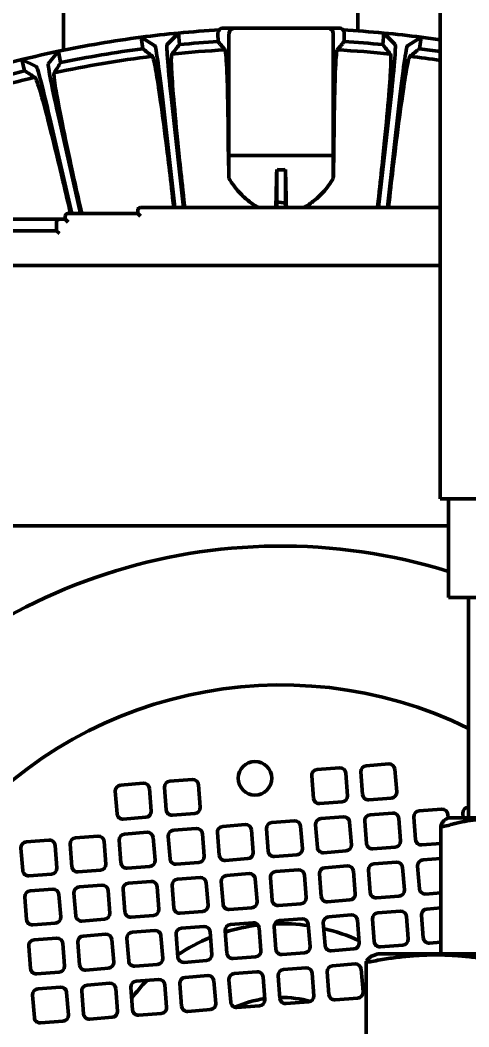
# Model space of a CAD drawing. Header units: inches. Extents: x 11 to 1621, y 11 to 1332.
# Drawn here: x 1063.56 to 1066.61, y 310.45 to 317.3 of the extents above; entities that cross this region are included whole.
import ezdxf

# ---------------------------------------------------------------- set-up
doc = ezdxf.new("R2010")
doc.units = ezdxf.units.IN
doc.header["$LTSCALE"] = 48
doc.header["$MEASUREMENT"] = 0
doc.layers.add('Dimension (ANSI)', color=7, linetype='Continuous', lineweight=25)
doc.layers.add('Visible (ANSI)', color=7, linetype='Continuous', lineweight=50)
doc.styles.add('Dimension Text', font='tahoma.ttf')
doc.dimstyles.new('ELC FT', dxfattribs={"dimscale": 48, "dimtxt": 0.12, "dimasz": 0.098425, "dimexe": 0.05, "dimexo": 0.1, "dimgap": 0.031496, "dimtad": 1, "dimdec": 5, "dimzin": 3, "dimdsep": 46, "dimlunit": 4, "dimtxsty": 'Dimension Text', "dimcen": 0.09, "dimdle": 0.5, "dimclrd": 5, "dimclre": 5, "dimclrt": 256, "dimadec": 1, "dimazin": 3, "dimtfac": 0.833333, "dimtofl": 0, "dimtmove": 0, "dimatfit": 3, "dimfxl": 0, "dimfrac": 2, "dimtolj": 1, "dimtzin": 0, "dimlwd": 25, "dimlwe": 25, "dimarcsym": 0})

# ---------------------------------------------------------------- blocks, each defined once
blk = doc.blocks.new('*D32')
at = {"layer": 'Defpoints', "color": 0, "linetype": 'Continuous', "transparency": 16777216}
for p in [(1009.1438, 460.8893), (1167.9445, 460.8893), (1018.5453, 291.4511)]:
    blk.add_point(p, dxfattribs=at)
at = {"layer": 'Dimension (ANSI)', "color": 5, "linetype": 'Continuous', "lineweight": 25, "transparency": 16777216}
for p, q in [((1163.1445, 460.8893), (1006.7438, 460.8893)), ((1009.1438, 296.1755), (1009.1438, 456.1649)), ((1013.7453, 291.4511), (1006.7438, 291.4511))]:
    blk.add_line(p, q, dxfattribs=at)
at = {"layer": 'Dimension (ANSI)', "color": 5, "linetype": 'Continuous', "transparency": 16777216}
for points in [[(1008.3564, 456.1649), (1009.9312, 456.1649), (1009.1438, 460.8893)], [(1008.3564, 296.1755), (1009.9312, 296.1755), (1009.1438, 291.4511)]]:
    blk.add_solid(points, dxfattribs=at)
at = {"layer": 'Dimension (ANSI)', "linetype": 'Continuous', "lineweight": 25, "transparency": 16777216, "insert": (1003.9957, 376.1702), "char_height": 5.76, "attachment_point": 5, "rotation": 90, "style": 'Dimension Text'}
blk.add_mtext('\\A1;14\'-1 7/16"', dxfattribs=at)
blk = doc.blocks.new('*D51')
at = {"layer": 'Defpoints', "color": 0, "linetype": 'Continuous', "transparency": 16777216}
for p in [(1146.447, 546.4511), (994.5453, 291.4511), (1018.5453, 291.4511)]:
    blk.add_point(p, dxfattribs=at)
at = {"layer": 'Dimension (ANSI)', "color": 5, "linetype": 'Continuous', "lineweight": 25, "transparency": 16777216}
for p, q in [((1141.647, 546.4511), (992.1453, 546.4511)), ((994.5453, 541.7267), (994.5453, 296.1755)), ((1013.7453, 291.4511), (992.1453, 291.4511))]:
    blk.add_line(p, q, dxfattribs=at)
at = {"layer": 'Dimension (ANSI)', "color": 5, "linetype": 'Continuous', "transparency": 16777216}
for points in [[(993.7579, 541.7267), (995.3327, 541.7267), (994.5453, 546.4511)], [(993.7579, 296.1755), (995.3327, 296.1755), (994.5453, 291.4511)]]:
    blk.add_solid(points, dxfattribs=at)
at = {"layer": 'Dimension (ANSI)', "linetype": 'Continuous', "lineweight": 25, "transparency": 16777216, "insert": (990.0336, 418.9511), "char_height": 5.76, "attachment_point": 5, "rotation": 90, "style": 'Dimension Text'}
blk.add_mtext('\\A1;21\'-3"', dxfattribs=at)

msp = doc.modelspace()

# ---------------------------------------------------------------- linework, layer by layer
at = {"layer": 'Visible (ANSI)'}
for p, q in [((1063.851979, 332.716101), (1063.851979, 317.096971)), ((1065.851979, 332.716101), (1065.851979, 317.228391)), ((1066.411769, 314.043904), (1066.411769, 317.356355)), ((1064.633182, 317.213833), (1064.555209, 317.136609)), ((1064.633182, 317.213833), (1064.639487, 317.135337)), ((1064.902192, 317.155576), (1064.90086, 317.207533)), ((1065.01496, 317.246903), (1064.936527, 317.246903)), ((1064.975884, 316.380762), (1064.975884, 317.207533)), ((1065.01496, 317.246903), (1065.64547, 317.246903)), ((1065.723903, 317.246903), (1065.64547, 317.246903)), ((1065.684546, 317.207533), (1065.684546, 316.380762)), ((1065.759571, 317.207533), (1065.758239, 317.155576)), ((1066.020943, 317.135337), (1066.027248, 317.213833)), ((1066.105221, 317.136609), (1066.027248, 317.213833)), ((1064.472088, 317.127244), (1064.378886, 317.18518)), ((1064.390206, 317.107249), (1064.378886, 317.18518)), ((1066.281544, 317.18518), (1066.188342, 317.127244)), ((1066.281544, 317.18518), (1066.270224, 317.107249)), ((1063.816963, 317.089706), (1063.748126, 317.004238)), ((1063.816963, 317.089706), (1063.832016, 317.012409)), ((1063.666576, 316.985625), (1063.567473, 317.032761)), ((1063.587448, 316.956588), (1063.567473, 317.032761)), ((1064.608494, 316.026431), (1064.528363, 316.73761)), ((1064.587047, 316.744222), (1064.667922, 316.026431)), ((1065.992927, 316.030154), (1066.073383, 316.744222)), ((1066.132067, 316.73761), (1066.051937, 316.026431)), ((1063.907104, 315.987061), (1063.766122, 316.604741)), ((1063.823697, 316.617882), (1063.967678, 315.987061)), ((1064.971888, 316.380762), (1064.975884, 316.380762)), ((1064.975884, 316.380762), (1064.975884, 316.225241)), ((1065.684546, 316.380762), (1065.688542, 316.380762)), ((1065.684546, 316.225241), (1065.684546, 316.380762)), ((1065.300688, 316.065713), (1065.300688, 316.284774)), ((1065.359743, 316.284775), (1065.359743, 316.057408)), ((1065.3004, 316.026431), (1065.300688, 316.065713)), ((1065.300688, 316.065713), (1065.359743, 316.057408)), ((1065.359743, 316.057408), (1065.359969, 316.026431)), ((1063.86368, 315.947691), (1063.86368, 315.967376)), ((1064.355806, 315.987061), (1063.883365, 315.987061)), ((1064.355806, 315.987061), (1064.355806, 316.006746)), ((1064.355806, 315.987061), (1064.375491, 315.967376)), ((1066.411769, 316.026431), (1064.375491, 316.026431)), ((1065.99248, 316.026431), (1065.992927, 316.030154)), ((1065.992927, 316.030154), (1066.007393, 316.026431)), ((1063.292814, 315.947691), (1063.568404, 315.947691)), ((1063.568404, 315.947691), (1063.810926, 315.947691)), ((1063.804625, 315.928006), (1063.804625, 315.868951)), ((1063.82431, 315.947691), (1063.810926, 315.947691)), ((1063.82431, 315.947691), (1063.86368, 315.947691)), ((1063.86368, 315.947691), (1063.883365, 315.928006)), ((1063.469979, 315.868951), (1063.804625, 315.868951)), ((1063.804625, 315.868951), (1063.82431, 315.849266)), ((1063.469979, 315.63273), (1066.411769, 315.63273)), ((1069.177189, 314.043904), (1066.411769, 314.043904)), ((1066.467802, 314.043904), (1066.467802, 313.373521)), ((1066.467802, 313.861077), (1063.391239, 313.861077)), ((1067.461979, 313.373521), (1066.467802, 313.373521)), ((1066.604479, 313.373521), (1066.604479, 311.873521)), ((1065.727395, 312.214381), (1065.574325, 312.202334)), ((1066.061009, 312.240637), (1065.907939, 312.22859)), ((1066.115393, 312.051407), (1066.103347, 312.204477)), ((1064.726553, 312.135613), (1064.573483, 312.123566)), ((1065.538165, 312.159997), (1065.550212, 312.006927)), ((1065.781779, 312.025151), (1065.769733, 312.178221)), ((1065.871779, 312.186253), (1065.883826, 312.033183)), ((1064.392939, 312.109357), (1064.239869, 312.09731)), ((1064.447323, 311.920128), (1064.435276, 312.073197)), ((1064.537323, 312.081229), (1064.54937, 311.928159)), ((1064.780937, 311.946384), (1064.76889, 312.099453)), ((1064.203709, 312.054973), (1064.215756, 311.901903)), ((1065.926164, 311.997023), (1066.079234, 312.00907)), ((1065.59255, 311.970767), (1065.74562, 311.982814)), ((1066.420879, 311.933279), (1066.267809, 311.921232)), ((1066.604479, 311.947729), (1066.601423, 311.947488)), ((1064.258093, 311.865743), (1064.411163, 311.87779)), ((1064.591707, 311.891999), (1064.744777, 311.904046)), ((1065.753651, 311.880767), (1065.600581, 311.86872)), ((1066.087265, 311.907023), (1065.934195, 311.894976)), ((1066.141649, 311.717793), (1066.129603, 311.870863)), ((1066.231649, 311.878895), (1066.243696, 311.725825)), ((1066.464806, 311.873521), (1066.448275, 311.863977)), ((1066.465074, 311.873521), (1066.463217, 311.897119)), ((1069.124153, 311.873521), (1066.464806, 311.873521)), ((1066.565263, 311.905151), (1066.567753, 311.873521)), ((1064.752809, 311.801999), (1064.599739, 311.789952)), ((1065.086423, 311.828255), (1064.933353, 311.816208)), ((1065.140807, 311.639025), (1065.12876, 311.792095)), ((1065.230807, 311.800127), (1065.242854, 311.647057)), ((1065.420037, 311.854511), (1065.266967, 311.842464)), ((1065.474421, 311.665281), (1065.462374, 311.818351)), ((1065.564421, 311.826383), (1065.576468, 311.673313)), ((1065.808035, 311.691537), (1065.795989, 311.844607)), ((1065.898035, 311.852639), (1065.910082, 311.699569)), ((1066.414648, 311.819184), (1066.414648, 310.959302)), ((1063.751966, 311.723231), (1063.598896, 311.711184)), ((1064.085581, 311.749487), (1063.932511, 311.73744)), ((1064.229965, 311.721359), (1064.242012, 311.568289)), ((1064.419195, 311.775743), (1064.266125, 311.763696)), ((1064.473579, 311.586513), (1064.461532, 311.739583)), ((1064.563579, 311.747615), (1064.575626, 311.594545)), ((1064.807193, 311.612769), (1064.795146, 311.765839)), ((1064.897193, 311.773871), (1064.90924, 311.620801)), ((1063.562737, 311.668847), (1063.574784, 311.515777)), ((1063.806351, 311.534001), (1063.794304, 311.687071)), ((1063.896351, 311.695103), (1063.908398, 311.542033)), ((1064.139965, 311.560257), (1064.127918, 311.713327)), ((1065.95242, 311.663409), (1066.10549, 311.675456)), ((1066.286034, 311.689665), (1066.414648, 311.699787)), ((1064.951578, 311.584641), (1065.104647, 311.596688)), ((1065.285192, 311.610897), (1065.438262, 311.622944)), ((1065.618806, 311.637153), (1065.771876, 311.6492)), ((1066.414648, 311.597108), (1066.294065, 311.587618)), ((1063.950735, 311.505873), (1064.103805, 311.51792)), ((1064.284349, 311.532129), (1064.437419, 311.544176)), ((1064.617963, 311.558385), (1064.771033, 311.570432)), ((1065.446293, 311.520897), (1065.293223, 311.50885)), ((1065.779907, 311.547153), (1065.626837, 311.535106)), ((1065.924291, 311.519025), (1065.936338, 311.365955)), ((1066.113521, 311.573409), (1065.960451, 311.561362)), ((1066.167905, 311.384179), (1066.155859, 311.537249)), ((1066.257905, 311.545281), (1066.269952, 311.392211)), ((1063.617121, 311.479617), (1063.770191, 311.491664)), ((1064.779065, 311.468385), (1064.625995, 311.456338)), ((1065.112679, 311.494641), (1064.959609, 311.482594)), ((1065.167063, 311.305411), (1065.155016, 311.458481)), ((1065.257063, 311.466513), (1065.26911, 311.313443)), ((1065.500677, 311.331667), (1065.48863, 311.484737)), ((1065.590677, 311.492769), (1065.602724, 311.339699)), ((1065.834291, 311.357923), (1065.822245, 311.510993)), ((1063.778222, 311.389617), (1063.625152, 311.37757)), ((1064.111837, 311.415873), (1063.958767, 311.403826)), ((1064.166221, 311.226643), (1064.154174, 311.379713)), ((1064.256221, 311.387745), (1064.268268, 311.234675)), ((1064.445451, 311.442129), (1064.292381, 311.430082)), ((1064.499835, 311.252899), (1064.487788, 311.405969)), ((1064.589835, 311.414001), (1064.601882, 311.260931)), ((1064.833449, 311.279155), (1064.821402, 311.432225)), ((1064.923449, 311.440257), (1064.935496, 311.287187)), ((1063.588993, 311.335233), (1063.60104, 311.182163)), ((1063.832607, 311.200387), (1063.82056, 311.353457)), ((1063.922607, 311.361489), (1063.934654, 311.208419)), ((1065.645062, 311.303539), (1065.798132, 311.315586)), ((1065.978676, 311.329795), (1066.131746, 311.341842)), ((1066.31229, 311.356051), (1066.414648, 311.364107)), ((1064.977833, 311.251027), (1065.130903, 311.263074)), ((1065.311448, 311.277283), (1065.464518, 311.28933)), ((1066.139777, 311.239795), (1065.986707, 311.227748)), ((1066.414648, 311.261428), (1066.320321, 311.254004)), ((1063.976991, 311.172259), (1064.130061, 311.184306)), ((1064.310605, 311.198515), (1064.463675, 311.210562)), ((1064.644219, 311.224771), (1064.797289, 311.236818)), ((1065.472549, 311.187283), (1065.319479, 311.175236)), ((1065.806163, 311.213539), (1065.653093, 311.201492)), ((1065.860547, 311.024309), (1065.848501, 311.177379)), ((1065.950547, 311.185411), (1065.962594, 311.032341)), ((1066.194161, 311.050565), (1066.182115, 311.203635)), ((1066.284161, 311.211667), (1066.296208, 311.058597)), ((1063.643377, 311.146003), (1063.796447, 311.15805)), ((1064.471707, 311.108515), (1064.318637, 311.096468)), ((1064.805321, 311.134771), (1064.652251, 311.122724)), ((1064.949705, 311.106643), (1064.961752, 310.953573)), ((1065.138935, 311.161027), (1064.985865, 311.14898)), ((1065.193319, 310.971797), (1065.181272, 311.124867)), ((1065.283319, 311.132899), (1065.295366, 310.979829)), ((1065.526933, 310.998053), (1065.514886, 311.151123)), ((1065.616933, 311.159155), (1065.62898, 311.006085)), ((1063.804478, 311.056003), (1063.651408, 311.043956)), ((1064.138093, 311.082259), (1063.985023, 311.070212)), ((1064.192477, 310.893029), (1064.18043, 311.046099)), ((1064.282477, 311.054131), (1064.294524, 310.901061)), ((1064.526091, 310.919285), (1064.514044, 311.072355)), ((1064.616091, 311.080387), (1064.628138, 310.927317)), ((1064.859705, 310.945541), (1064.847658, 311.098611)), ((1063.615249, 311.001619), (1063.627296, 310.848549)), ((1063.858863, 310.866773), (1063.846816, 311.019843)), ((1063.948863, 311.027875), (1063.96091, 310.874805)), ((1065.671318, 310.969925), (1065.824388, 310.981972)), ((1066.004932, 310.996181), (1066.158002, 311.008228)), ((1066.338546, 311.022437), (1066.414648, 311.028426)), ((1064.670475, 310.891157), (1064.823545, 310.903204)), ((1065.004089, 310.917413), (1065.157159, 310.92946)), ((1065.337704, 310.943669), (1065.490774, 310.955716)), ((1065.908931, 310.006076), (1065.908931, 310.897216)), ((1065.986354, 310.949302), (1065.957443, 310.938779)), ((1069.602604, 310.949302), (1065.986354, 310.949302)), ((1064.003247, 310.838645), (1064.156317, 310.850692)), ((1064.336861, 310.864901), (1064.489931, 310.876948)), ((1065.498805, 310.853669), (1065.345735, 310.841622)), ((1065.832419, 310.879925), (1065.679349, 310.867878)), ((1065.886803, 310.690695), (1065.874757, 310.843765)), ((1063.669633, 310.812389), (1063.822703, 310.824436)), ((1064.497963, 310.774901), (1064.344893, 310.762854)), ((1064.831577, 310.801157), (1064.678507, 310.78911)), ((1064.885961, 310.611927), (1064.873914, 310.764997)), ((1064.975961, 310.773028), (1064.988008, 310.619958)), ((1065.165191, 310.827413), (1065.012121, 310.815366)), ((1065.219575, 310.638183), (1065.207528, 310.791253)), ((1065.309575, 310.799284), (1065.321622, 310.646214)), ((1065.553189, 310.664439), (1065.541142, 310.817509)), ((1065.643189, 310.82554), (1065.655236, 310.67247)), ((1063.830734, 310.722389), (1063.677664, 310.710342)), ((1063.975119, 310.69426), (1063.987166, 310.54119)), ((1064.164349, 310.748645), (1064.011279, 310.736598)), ((1064.218733, 310.559415), (1064.206686, 310.712485)), ((1064.308733, 310.720516), (1064.32078, 310.567446)), ((1064.552347, 310.585671), (1064.5403, 310.738741)), ((1064.642347, 310.746772), (1064.654394, 310.593702)), ((1063.641505, 310.668004), (1063.653552, 310.514934)), ((1063.885119, 310.533159), (1063.873072, 310.686229)), ((1065.36396, 310.610055), (1065.51703, 310.622102)), ((1065.697574, 310.636311), (1065.850644, 310.648358)), ((1064.696731, 310.557543), (1064.849801, 310.56959)), ((1065.030345, 310.583799), (1065.183415, 310.595846)), ((1063.695889, 310.478775), (1063.848959, 310.490822)), ((1064.029503, 310.505031), (1064.182573, 310.517078)), ((1064.363117, 310.531287), (1064.516187, 310.543334))]:
    msp.add_line(p, q, dxfattribs=at)
msp.add_circle((1065.152447, 312.143462), 0.114173, dxfattribs=at)
for centre, radius, start, end in [((1065.330215, 309.884699), 7.362205, 95.432739, 97.4244038), ((1065.330215, 309.884699), 7.362205, 93.2618, 95.432739), ((1065.330215, 309.884699), 7.362205, 84.567261, 86.7382), ((1065.330215, 309.884699), 7.362205, 82.5755962, 84.567261), ((1065.330215, 309.884699), 7.362205, 97.4244038, 101.8613105), ((1065.330215, 309.884699), 7.283465, 93.3690111, 95.4418282), ((1065.330215, 309.884699), 7.283465, 84.5581718, 86.6309889), ((1065.330215, 309.884699), 7.362205, 81.5523147, 82.5755962), ((1065.330215, 309.884699), 7.362205, 101.8613105, 103.8529753), ((1065.330215, 309.884699), 7.283465, 97.4153147, 101.8703996), ((1065.330215, 309.884699), 7.224409, 93.0277213, 95.8941553), ((1065.330215, 309.884699), 7.224409, 84.1058447, 86.9722787), ((1065.330215, 309.884699), 7.283465, 81.4603098, 82.5846853), ((1065.330215, 309.884699), 7.362205, 103.8529753, 108.2898819), ((1065.330215, 309.884699), 7.224409, 96.9629875, 102.3227268), ((1065.330215, 309.884699), 7.224409, 81.389975, 83.0370125), ((1065.330215, 309.884699), 7.283465, 103.8438861, 108.2973358), ((1065.330215, 309.884699), 7.224409, 103.3915589, 108.7117367), ((1063.883365, 315.967376), 0.019685, 90, 180), ((1064.375491, 316.006746), 0.019685, 90, 180), ((1063.82431, 315.928006), 0.019685, 90, 180), ((1065.330215, 309.884699), 3.838583, 72.7611425, 284.857357), ((1065.330215, 309.884699), 2.893701, 63.8732732, 296.1267268), ((1065.577414, 312.163086), 0.03937, 94.5, 184.5), ((1065.730484, 312.175133), 0.03937, 4.5, 94.5), ((1065.911028, 312.189342), 0.03937, 94.5, 184.5), ((1066.064098, 312.201389), 0.03937, 4.5, 94.5), ((1064.729642, 312.096365), 0.03937, 4.5, 94.5), ((1064.242958, 312.058062), 0.03937, 94.5, 184.5), ((1064.396028, 312.070109), 0.03937, 4.5, 94.5), ((1064.576572, 312.084318), 0.03937, 94.5, 184.5), ((1065.589461, 312.010016), 0.03937, 184.5, 274.5), ((1065.742531, 312.022063), 0.03937, 274.5, 4.5), ((1065.923075, 312.036272), 0.03937, 184.5, 274.5), ((1066.076145, 312.048319), 0.03937, 274.5, 4.5), ((1064.588618, 311.931248), 0.03937, 184.5, 274.5), ((1064.741688, 311.943295), 0.03937, 274.5, 4.5), ((1066.423968, 311.89403), 0.03937, 4.5, 94.5), ((1066.604512, 311.90824), 0.03937, 94.5, 184.5), ((1064.255004, 311.904992), 0.03937, 184.5, 274.5), ((1064.408074, 311.917039), 0.03937, 274.5, 4.5), ((1065.60367, 311.829472), 0.03937, 94.5, 184.5), ((1065.75674, 311.841518), 0.03937, 4.5, 94.5), ((1065.937284, 311.855728), 0.03937, 94.5, 184.5), ((1066.090354, 311.867774), 0.03937, 4.5, 94.5), ((1066.270898, 311.881984), 0.03937, 94.5, 184.5), ((1064.602828, 311.750704), 0.03937, 94.5, 184.5), ((1064.755898, 311.76275), 0.03937, 4.5, 94.5), ((1064.936442, 311.77696), 0.03937, 94.5, 184.5), ((1065.089512, 311.789006), 0.03937, 4.5, 94.5), ((1065.270056, 311.803216), 0.03937, 94.5, 184.5), ((1065.423126, 311.815262), 0.03937, 4.5, 94.5), ((1063.755055, 311.683982), 0.03937, 4.5, 94.5), ((1063.935599, 311.698192), 0.03937, 94.5, 184.5), ((1064.088669, 311.710238), 0.03937, 4.5, 94.5), ((1064.269214, 311.724448), 0.03937, 94.5, 184.5), ((1064.422284, 311.736494), 0.03937, 4.5, 94.5), ((1066.282945, 311.728914), 0.03937, 184.5, 274.5), ((1063.601985, 311.671936), 0.03937, 94.5, 184.5), ((1065.435173, 311.662192), 0.03937, 274.5, 4.5), ((1065.615717, 311.676402), 0.03937, 184.5, 274.5), ((1065.768787, 311.688448), 0.03937, 274.5, 4.5), ((1065.949331, 311.702658), 0.03937, 184.5, 274.5), ((1066.102401, 311.714704), 0.03937, 274.5, 4.5), ((1064.43433, 311.583424), 0.03937, 274.5, 4.5), ((1064.614874, 311.597634), 0.03937, 184.5, 274.5), ((1064.767944, 311.60968), 0.03937, 274.5, 4.5), ((1064.948489, 311.62389), 0.03937, 184.5, 274.5), ((1065.101559, 311.635936), 0.03937, 274.5, 4.5), ((1065.282103, 311.650146), 0.03937, 184.5, 274.5), ((1066.297154, 311.54837), 0.03937, 94.5, 184.5), ((1063.614032, 311.518866), 0.03937, 184.5, 274.5), ((1063.767102, 311.530913), 0.03937, 274.5, 4.5), ((1063.947646, 311.545122), 0.03937, 184.5, 274.5), ((1064.100716, 311.557168), 0.03937, 274.5, 4.5), ((1064.28126, 311.571378), 0.03937, 184.5, 274.5), ((1065.449382, 311.481648), 0.03937, 4.5, 94.5), ((1065.629926, 311.495858), 0.03937, 94.5, 184.5), ((1065.782996, 311.507904), 0.03937, 4.5, 94.5), ((1065.96354, 311.522114), 0.03937, 94.5, 184.5), ((1066.11661, 311.53416), 0.03937, 4.5, 94.5), ((1064.629084, 311.41709), 0.03937, 94.5, 184.5), ((1064.782154, 311.429136), 0.03937, 4.5, 94.5), ((1064.962698, 311.443346), 0.03937, 94.5, 184.5), ((1065.115768, 311.455392), 0.03937, 4.5, 94.5), ((1065.296312, 311.469602), 0.03937, 94.5, 184.5), ((1063.628241, 311.338322), 0.03937, 94.5, 184.5), ((1063.781311, 311.350368), 0.03937, 4.5, 94.5), ((1063.961855, 311.364578), 0.03937, 94.5, 184.5), ((1064.114925, 311.376624), 0.03937, 4.5, 94.5), ((1064.29547, 311.390834), 0.03937, 94.5, 184.5), ((1064.44854, 311.40288), 0.03937, 4.5, 94.5), ((1066.128657, 311.38109), 0.03937, 274.5, 4.5), ((1066.309201, 311.3953), 0.03937, 184.5, 274.5), ((1065.308359, 311.316532), 0.03937, 184.5, 274.5), ((1065.461429, 311.328578), 0.03937, 274.5, 4.5), ((1065.641973, 311.342788), 0.03937, 184.5, 274.5), ((1065.795043, 311.354834), 0.03937, 274.5, 4.5), ((1065.975587, 311.369044), 0.03937, 184.5, 274.5), ((1064.460586, 311.24981), 0.03937, 274.5, 4.5), ((1064.64113, 311.26402), 0.03937, 184.5, 274.5), ((1064.7942, 311.276066), 0.03937, 274.5, 4.5), ((1064.974745, 311.290276), 0.03937, 184.5, 274.5), ((1065.127815, 311.302322), 0.03937, 274.5, 4.5), ((1066.142866, 311.200546), 0.03937, 4.5, 94.5), ((1066.32341, 311.214755), 0.03937, 94.5, 184.5), ((1063.640288, 311.185252), 0.03937, 184.5, 274.5), ((1063.793358, 311.197298), 0.03937, 274.5, 4.5), ((1063.973902, 311.211508), 0.03937, 184.5, 274.5), ((1064.126972, 311.223554), 0.03937, 274.5, 4.5), ((1064.307516, 311.237764), 0.03937, 184.5, 274.5), ((1065.322568, 311.135987), 0.03937, 94.5, 184.5), ((1065.475638, 311.148034), 0.03937, 4.5, 94.5), ((1065.656182, 311.162243), 0.03937, 94.5, 184.5), ((1065.809252, 311.17429), 0.03937, 4.5, 94.5), ((1065.989796, 311.188499), 0.03937, 94.5, 184.5), ((1064.474796, 311.069266), 0.03937, 4.5, 94.5), ((1064.65534, 311.083475), 0.03937, 94.5, 184.5), ((1064.80841, 311.095522), 0.03937, 4.5, 94.5), ((1064.988954, 311.109731), 0.03937, 94.5, 184.5), ((1065.330215, 309.884699), 1.269685, 97.0669996, 107.4003349), ((1065.142024, 311.121778), 0.03937, 4.5, 94.5), ((1065.330215, 309.884699), 1.269685, 81.5996651, 91.9330004), ((1065.330215, 309.884699), 1.269685, 65.3681053, 76.8094477), ((1063.654497, 311.004707), 0.03937, 94.5, 184.5), ((1063.807567, 311.016754), 0.03937, 4.5, 94.5), ((1063.988111, 311.030963), 0.03937, 94.5, 184.5), ((1064.141181, 311.04301), 0.03937, 4.5, 94.5), ((1064.321726, 311.057219), 0.03937, 94.5, 184.5), ((1065.330215, 309.884699), 1.269685, 112.1905523, 123.6318947), ((1066.154913, 311.047476), 0.03937, 274.5, 4.5), ((1066.335457, 311.061685), 0.03937, 184.5, 274.5), ((1065.154071, 310.968708), 0.03937, 274.5, 4.5), ((1065.334615, 310.982917), 0.03937, 184.5, 274.5), ((1065.487685, 310.994964), 0.03937, 274.5, 4.5), ((1065.668229, 311.009173), 0.03937, 184.5, 274.5), ((1065.821299, 311.02122), 0.03937, 274.5, 4.5), ((1066.001843, 311.035429), 0.03937, 184.5, 274.5), ((1064.333772, 310.904149), 0.03937, 184.5, 274.5), ((1064.486842, 310.916196), 0.03937, 274.5, 4.5), ((1064.667386, 310.930405), 0.03937, 184.5, 274.5), ((1064.820456, 310.942452), 0.03937, 274.5, 4.5), ((1065.001001, 310.956661), 0.03937, 184.5, 274.5), ((1066.404648, 310.959302), 0.01, 270, 0), ((1063.666544, 310.851637), 0.03937, 184.5, 274.5), ((1063.819614, 310.863684), 0.03937, 274.5, 4.5), ((1064.000158, 310.877893), 0.03937, 184.5, 274.5), ((1064.153228, 310.88994), 0.03937, 274.5, 4.5), ((1065.348824, 310.802373), 0.03937, 94.5, 184.5), ((1065.501894, 310.81442), 0.03937, 4.5, 94.5), ((1065.682438, 310.828629), 0.03937, 94.5, 184.5), ((1065.835508, 310.840676), 0.03937, 4.5, 94.5), ((1064.347982, 310.723605), 0.03937, 94.5, 184.5), ((1065.330215, 309.884699), 1.269685, 135.8760361, 143.1239639), ((1064.501052, 310.735652), 0.03937, 4.5, 94.5), ((1064.681596, 310.749861), 0.03937, 94.5, 184.5), ((1064.834666, 310.761908), 0.03937, 4.5, 94.5), ((1065.01521, 310.776117), 0.03937, 94.5, 184.5), ((1065.16828, 310.788164), 0.03937, 4.5, 94.5), ((1063.680753, 310.671093), 0.03937, 94.5, 184.5), ((1063.833823, 310.68314), 0.03937, 4.5, 94.5), ((1064.014367, 310.697349), 0.03937, 94.5, 184.5), ((1064.167437, 310.709396), 0.03937, 4.5, 94.5), ((1065.847555, 310.687606), 0.03937, 274.5, 4.5), ((1065.330215, 309.884699), 0.767717, 98.3225537, 114.1431606), ((1065.180327, 310.635094), 0.03937, 274.5, 4.5), ((1065.330215, 309.884699), 0.767717, 74.8568394, 90.6774463), ((1065.360871, 310.649303), 0.03937, 184.5, 274.5), ((1065.513941, 310.66135), 0.03937, 274.5, 4.5), ((1065.694485, 310.675559), 0.03937, 184.5, 274.5), ((1064.179484, 310.556326), 0.03937, 274.5, 4.5), ((1064.360028, 310.570535), 0.03937, 184.5, 274.5), ((1064.513098, 310.582582), 0.03937, 274.5, 4.5), ((1064.693642, 310.596791), 0.03937, 184.5, 274.5), ((1064.846712, 310.608838), 0.03937, 274.5, 4.5), ((1065.027257, 310.623047), 0.03937, 184.5, 274.5), ((1063.6928, 310.518023), 0.03937, 184.5, 274.5), ((1063.84587, 310.53007), 0.03937, 274.5, 4.5), ((1064.026414, 310.544279), 0.03937, 184.5, 274.5)]:
    msp.add_arc(centre, radius, start, end, dxfattribs=at)
for centre, major_axis, ratio, start_param, end_param in [((1064.936527, 317.207533), (-0.039383, 0), 0.99967143, 4.71238898, 5.51837958), ((1065.723903, 317.207533), (0.039383, 0), 0.99967143, 0.76480573, 1.57079633), ((1064.599594, 316.745557), (0.044082, -0.391213), 0.03204901, 3.16688938, 4.7121906), ((1066.060837, 316.745557), (0.044082, 0.391213), 0.03204901, 4.71258719, 6.25788864), ((1064.515834, 316.73612), (-0.044077, 0.391214), 0.03204901, 4.71258719, 6.25788864), ((1066.144596, 316.73612), (-0.044077, -0.391214), 0.03204901, 3.16688938, 4.7121906), ((1063.836015, 316.620614), (0.087606, -0.383818), 0.03204901, 3.16688938, 4.7121906), ((1063.753839, 316.601858), (-0.087602, 0.383819), 0.03204901, 4.71258719, 6.25788864), ((1064.9627, 316.193765), (0.018334, -0.78941), 0.01763136, 1.61027109, 1.80954228), ((1065.69773, 316.193765), (-0.018334, -0.78941), 0.01763136, 4.47364303, 4.67291422)]:
    msp.add_ellipse(centre, major_axis=major_axis, ratio=ratio, start_param=start_param, end_param=end_param, dxfattribs=at)
for points, knots in [([(1064.911317, 317.234976), (1064.911173, 317.234824), (1064.91103, 317.234671), (1064.907241, 317.23054), (1064.904507, 317.225807), (1064.901359, 317.216431), (1064.900756, 317.21182), (1064.90086, 317.207533)], [-0.1022071631, -0.1022071631, -0.1022071631, -0.1022071631, -0.100277017, -0.100277017, -0.0501385085, -0.0501385085, -0.0046242988, -0.0046242988, -0.0046242988, -0.0046242988]), ([(1064.975884, 317.207533), (1064.975884, 317.212491), (1064.976814, 317.217392), (1064.978611, 317.221982), (1064.980441, 317.226654), (1064.983129, 317.2309), (1064.986505, 317.234514), (1064.990005, 317.238262), (1064.994176, 317.241256), (1064.998762, 317.243361), (1065.001278, 317.244515), (1065.003901, 317.245395), (1065.006586, 317.245989), (1065.00934, 317.246597), (1065.012148, 317.246903), (1065.01496, 317.246903)], [-0.160169675, -0.160169675, -0.160169675, -0.160169675, -0.122340099, -0.122340099, -0.122340099, -0.083832604, -0.083832604, -0.083832604, -0.043897176, -0.043897176, -0.043897176, -0.021991186, -0.021991186, -0.021991186, 0.000471216, 0.000471216, 0.000471216, 0.000471216]), ([(1065.64547, 317.246903), (1065.648282, 317.246903), (1065.65109, 317.246597), (1065.653844, 317.245989), (1065.656529, 317.245395), (1065.659153, 317.244515), (1065.661668, 317.243361), (1065.666254, 317.241256), (1065.670425, 317.238262), (1065.673926, 317.234514), (1065.677301, 317.2309), (1065.679989, 317.226654), (1065.681819, 317.221982), (1065.683616, 317.217392), (1065.684546, 317.212491), (1065.684546, 317.207533)], [-0.320810557, -0.320810557, -0.320810557, -0.320810557, -0.298348156, -0.298348156, -0.298348156, -0.276442166, -0.276442166, -0.276442166, -0.23650674, -0.23650674, -0.23650674, -0.197999246, -0.197999246, -0.197999246, -0.160169671, -0.160169671, -0.160169671, -0.160169671]), ([(1065.749113, 317.234976), (1065.749257, 317.234824), (1065.7494, 317.234671), (1065.753189, 317.23054), (1065.755923, 317.225807), (1065.759071, 317.216431), (1065.759675, 317.21182), (1065.759571, 317.207533)], [0.6320939662, 0.6320939662, 0.6320939662, 0.6320939662, 0.6340241123, 0.6340241123, 0.6841626208, 0.6841626208, 0.7296768306, 0.7296768306, 0.7296768306, 0.7296768306]), ([(1065.758239, 317.155576), (1065.753064, 317.149288), (1065.747889, 317.142996), (1065.742715, 317.136699), (1065.737555, 317.13042), (1065.732396, 317.124136), (1065.727236, 317.117848), (1065.722091, 317.111578), (1065.716947, 317.105303), (1065.711802, 317.099024)], [0, 0, 0, 0, 0.3343017, 0.3343017, 0.3343017, 0.66763503, 0.66763503, 0.66763503, 1, 1, 1, 1]), ([(1064.675524, 316.02643), (1064.674978, 316.031237), (1064.67447, 316.035724), (1064.652763, 316.227511), (1064.637139, 316.378262), (1064.615073, 316.599465), (1064.605007, 316.707716), (1064.590665, 316.883828), (1064.587156, 316.941524), (1064.584222, 317.009878), (1064.583855, 317.032145), (1064.584827, 317.062328), (1064.586162, 317.070347), (1064.588333, 317.070915)], [-3.18754517, -3.18754517, -3.18754517, -3.18754517, -3.17259528, -3.17259528, -2.49991256, -2.49991256, -1.76931671, -1.76931671, -1.05819115, -1.05819115, -0.52830458, -0.52830458, 0, 0, 0, 0]), ([(1064.948628, 317.099024), (1064.950758, 317.098726), (1064.952892, 317.087646), (1064.957015, 317.045152), (1064.959015, 317.01358), (1064.964038, 316.900863), (1064.966064, 316.816371), (1064.969487, 316.64145), (1064.970993, 316.513234), (1064.971888, 316.380762)], [-2.41929631, -2.41929631, -2.41929631, -2.41929631, -2.04971364, -2.04971364, -1.67919541, -1.67919541, -1.04391971, -1.04391971, -0.000001, -0.000001, -0.000001, -0.000001]), ([(1065.688542, 316.380762), (1065.68944, 316.513723), (1065.690954, 316.642401), (1065.694384, 316.817012), (1065.696412, 316.901588), (1065.701446, 317.014092), (1065.70344, 317.045476), (1065.707551, 317.087714), (1065.709679, 317.098727), (1065.711802, 317.099024)], [-4.1696846, -4.1696846, -4.1696846, -4.1696846, -2.35562624, -2.35562624, -1.26377201, -1.26377201, -0.63107888, -0.63107888, 0, 0, 0, 0]), ([(1066.072097, 317.070915), (1066.074291, 317.070341), (1066.075631, 317.062162), (1066.076577, 317.031375), (1066.07618, 317.008661), (1066.073114, 316.938578), (1066.069484, 316.879938), (1066.054969, 316.702616), (1066.04478, 316.593392), (1066.022426, 316.369869), (1066.006784, 316.219354), (1065.985328, 316.030149), (1065.985117, 316.02829), (1065.984906, 316.026431)], [-2.39903946, -2.39903946, -2.39903946, -2.39903946, -2.18590121, -2.18590121, -1.97213183, -1.97213183, -1.68271452, -1.68271452, -1.38282848, -1.38282848, -1.10481407, -1.10481407, -1.10205467, -1.10205467, -1.10205467, -1.10205467]), ([(1066.270224, 317.107249), (1066.264857, 317.102968), (1066.259489, 317.098681), (1066.25412, 317.09439), (1066.248765, 317.090109), (1066.243408, 317.085824), (1066.238051, 317.081533), (1066.227375, 317.072983), (1066.216697, 317.064414), (1066.206017, 317.055826)], [0, 0, 0, 0, 0.25087799, 0.25087799, 0.25087799, 0.50117065, 0.50117065, 0.50117065, 1, 1, 1, 1]), ([(1063.832016, 317.012409), (1063.828364, 317.006595), (1063.824714, 317.000776), (1063.821064, 316.994953), (1063.817422, 316.989143), (1063.813782, 316.983329), (1063.810143, 316.97751), (1063.80289, 316.965914), (1063.795641, 316.954298), (1063.788397, 316.942665)], [0, 0, 0, 0, 0.25087799, 0.25087799, 0.25087799, 0.50117065, 0.50117065, 0.50117065, 1, 1, 1, 1]), ([(1064.454413, 317.055826), (1064.456679, 317.055755), (1064.459805, 317.04808), (1064.467578, 317.018279), (1064.472245, 316.996049), (1064.484849, 316.927053), (1064.494358, 316.869082), (1064.519665, 316.69298), (1064.534035, 316.584233), (1064.561914, 316.36187), (1064.580047, 316.212566), (1064.600898, 316.026431)], [-2.40501606, -2.40501606, -2.40501606, -2.40501606, -2.1909269, -2.1909269, -1.97620555, -1.97620555, -1.68551874, -1.68551874, -1.38434322, -1.38434322, -1.10648664, -1.10648664, -1.10648664, -1.10648664]), ([(1066.059532, 316.026431), (1066.059731, 316.028203), (1066.059924, 316.029925), (1066.081157, 316.219233), (1066.09947, 316.369681), (1066.12718, 316.590247), (1066.141453, 316.698024), (1066.16666, 316.872912), (1066.176077, 316.929942), (1066.188427, 316.997235), (1066.193025, 317.019025), (1066.200688, 317.048234), (1066.203774, 317.055755), (1066.206017, 317.055826)], [-3.17857387, -3.17857387, -3.17857387, -3.17857387, -3.17258623, -3.17258623, -2.49990486, -2.49990486, -1.76931274, -1.76931274, -1.05818222, -1.05818222, -0.52830226, -0.52830226, 0, 0, 0, 0]), ([(1063.975436, 315.987062), (1063.939854, 316.143777), (1063.911989, 316.271279), (1063.867754, 316.477175), (1063.845631, 316.583618), (1063.811661, 316.757017), (1063.801714, 316.813957), (1063.791145, 316.881553), (1063.788288, 316.903638), (1063.785874, 316.93374), (1063.786303, 316.941858), (1063.788397, 316.942665)], [-3.09869481, -3.09869481, -3.09869481, -3.09869481, -2.49990486, -2.49990486, -1.76931274, -1.76931274, -1.05818222, -1.05818222, -0.52830226, -0.52830226, 0, 0, 0, 0]), ([(1063.657009, 316.912676), (1063.659267, 316.912859), (1063.66323, 316.905591), (1063.67428, 316.87688), (1063.681401, 316.855335), (1063.701626, 316.788277), (1063.717554, 316.731788), (1063.762404, 316.559699), (1063.788849, 316.453298), (1063.8376, 316.251409), (1063.865857, 316.132611), (1063.899321, 315.987064)], [-2.39983001, -2.39983001, -2.39983001, -2.39983001, -2.18584803, -2.18584803, -1.97122631, -1.97122631, -1.68083048, -1.68083048, -1.38008195, -1.38008195, -1.14475312, -1.14475312, -1.14475312, -1.14475312]), ([(1064.975884, 316.380762), (1064.998857, 316.380762), (1065.027461, 316.380756), (1065.094053, 316.380775), (1065.131682, 316.380762), (1065.222333, 316.380773), (1065.276018, 316.380762), (1065.384261, 316.380762), (1065.4378, 316.380769), (1065.52831, 316.380767), (1065.565928, 316.380767), (1065.632713, 316.38076), (1065.66147, 316.380762), (1065.684546, 316.380762)], [0, 0, 0, 0, 0.33134755, 0.33134755, 0.66464337, 0.66464337, 1.07765345, 1.07765345, 1.48951135, 1.48951135, 1.82246895, 1.82246895, 2.15529863, 2.15529863, 2.15529863, 2.15529863]), ([(1065.359743, 316.284775), (1065.349901, 316.283911), (1065.340048, 316.283479), (1065.320391, 316.28348), (1065.310549, 316.283908), (1065.300688, 316.284774)], [-0.150996831, -0.150996831, -0.150996831, -0.150996831, -0.075436168, -0.075436168, -0.000001, -0.000001, -0.000001, -0.000001]), ([(1064.975884, 316.225241), (1064.995788, 316.191094), (1065.01964, 316.158757), (1065.067315, 316.106573), (1065.090355, 316.085206), (1065.134664, 316.051392), (1065.155548, 316.037876), (1065.177457, 316.02643)], [0, 0, 0, 0, 0.302996508, 0.302996508, 0.541131214, 0.541131214, 0.731132606, 0.731132606, 0.731132606, 0.731132606]), ([(1065.482974, 316.026429), (1065.504985, 316.037929), (1065.525977, 316.051526), (1065.570349, 316.085449), (1065.593364, 316.106825), (1065.640835, 316.158833), (1065.664682, 316.191163), (1065.684546, 316.225241)], [0.310436975, 0.310436975, 0.310436975, 0.310436975, 0.498859289, 0.498859289, 0.733151264, 0.733151264, 1.031079454, 1.031079454, 1.031079454, 1.031079454]), ([(1066.464773, 311.822791), (1066.446392, 311.817334), (1066.432353, 311.814535), (1066.415933, 311.814535), (1066.412933, 311.817334), (1066.415721, 311.822791)], [0.806268368, 0.806268368, 0.806268368, 0.806268368, 1.022042953, 1.022042953, 1.237817539, 1.237817539, 1.237817539, 1.237817539]), ([(1065.960749, 310.899668), (1065.941588, 310.895927), (1065.927155, 310.894053), (1065.910338, 310.894053), (1065.907112, 310.895927), (1065.910039, 310.899668)], [-1.202957606, -1.202957606, -1.202957606, -1.202957606, -0.981963958, -0.981963958, -0.76097031, -0.76097031, -0.76097031, -0.76097031])]:
    msp.add_open_spline(points, degree=3, knots=knots, dxfattribs=at)
for points, degree in [([(1064.588333, 317.070915), (1064.605307, 317.092377), (1064.622359, 317.113851), (1064.639487, 317.135337)], 3), ([(1064.902192, 317.155576), (1064.925501, 317.127254), (1064.948628, 317.099024)], 2), ([(1066.020943, 317.135337), (1066.038072, 317.113851), (1066.055123, 317.092377), (1066.072097, 317.070915)], 3), ([(1064.390206, 317.107249), (1064.411686, 317.090114), (1064.433089, 317.072973), (1064.454413, 317.055826)], 3), ([(1063.587448, 316.956588), (1063.610711, 316.941965), (1063.633898, 316.927328), (1063.657009, 316.912676)], 3), ([(1065.293968, 316.026431), (1065.296209, 316.112536), (1065.298448, 316.198651), (1065.300688, 316.284774)], 3), ([(1065.359743, 316.284775), (1065.361982, 316.198652), (1065.364222, 316.112537), (1065.366462, 316.026431)], 3)]:
    msp.add_open_spline(points, degree=degree, dxfattribs=at)
for points, weights in [([(1066.448275, 311.863977), (1066.432418, 311.854822), (1066.415721, 311.822791)], [1.60878936545, 1.59934696439, 1.56716598649]), ([(1066.464773, 311.822791), (1066.758589, 311.910234), (1067.052406, 311.822791)], [1.56716598649, 1.65825483042, 1.56716598649]), ([(1065.957443, 310.938779), (1065.934415, 310.930398), (1065.910039, 310.899668)], [1.76502500243, 1.75400445763, 1.71475118452]), ([(1065.960749, 310.899668), (1066.380899, 310.981843), (1066.80105, 310.899668)], [1.7121167086, 1.82110030943, 1.7121167086])]:
    msp.add_rational_spline(points, weights, degree=2, dxfattribs=at)

# ---------------------------------------------------------------- dimensions: what is measured, and where the dimension line sits
at = {"layer": 'Dimension (ANSI)', "color": 5, "linetype": 'Continuous', "lineweight": 25, "true_color": 0x0000ff}
for base, p1, p2, picture, middle in [((994.545281, 291.451101), (1146.446979, 546.451101), (1018.545281, 291.451101), '*D51', (994.545281, 418.951101)), ((1009.143755, 460.889261), (1018.545281, 291.451101), (1167.944479, 460.889261), '*D32', (1009.143755, 376.170181))]:
    dim = msp.add_linear_dim(base=base, p1=p1, p2=p2, angle=270, dimstyle='ELC FT', override={"dimgap": 0.031496, "dimdec": 5, "dimlfac": 1, "dimtol": 0, "dimlim": 0, "dimtp": 0, "dimtm": 0, "dimtdec": 2, "dimatfit": 1}, dxfattribs=at)
    dim.commit()
    dim.dimension.update_dxf_attribs({"geometry": picture, "text_midpoint": middle, "dimtype": 160})

doc.saveas('drawing.dxf')
